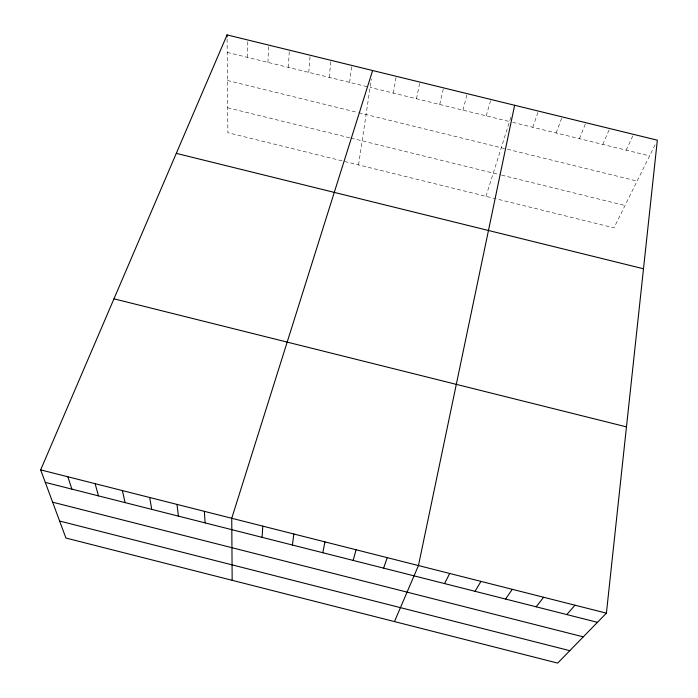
<?xml version="1.0" encoding="UTF-8"?>
<svg xmlns="http://www.w3.org/2000/svg" width="698" height="698" viewBox="0 0 698 698"><rect width="100%" height="100%" fill="white"/><g stroke="black" fill="none" stroke-linecap="round" stroke-linejoin="round"><path stroke-width="0.52" stroke-dasharray="3.49 2.62" d="M247.581 57.384L247.807 39.978M267.962 62.375L268.573 45.056M288.361 67.374L289.356 50.143M308.778 72.374L310.148 55.229M329.203 77.382L330.957 60.325M349.646 82.39L351.783 65.42M358.554 164.911L371.371 78.961M393.297 93.087L396.246 76.3M416.497 98.767L419.882 82.085M439.723 104.456L443.535 87.869M462.957 110.153L467.215 93.663M486.218 115.851L490.912 99.465M485.974 196.312L509.505 121.557L370.106 87.407M509.819 120.536L511.425 115.449M532.801 127.263L538.367 111.078M556.123 132.978L562.117 116.889M579.453 138.693L585.892 122.708M602.81 144.416L609.694 128.528M626.185 150.149L633.505 134.356M655.064 144.809L613.97 227.853L227.871 132.707L227.077 36.959M227.208 52.394L368.064 86.901M512.681 122.333L649.585 155.881M227.435 80.506L357.708 112.483M358.755 112.744L506.399 148.988M507.429 149.241L637.117 181.079M227.661 107.762L349.986 137.855M350.998 138.099L500.588 174.901M501.626 175.154L625.024 205.509"/><path stroke-width="1.05" d="M262.108 537.347L262.771 526.135M606.405 613.158L657.341 140.193L227.059 34.9L40.659 469.885L65.917 538.027L557.685 663.1L606.405 613.158L40.659 469.885M292.427 545.025L293.841 534.005M322.781 552.72L324.945 541.884M514.627 105.267L418.451 565.563L394.457 621.586M353.171 560.424L356.076 549.762M372.627 70.515L231.745 518.282L232.164 580.308M383.595 568.128L387.25 557.658M444.53 583.58L449.687 573.477M475.05 591.311L480.966 581.39M505.596 599.059L512.271 589.321M536.186 606.806L543.611 597.261M566.802 614.563L574.986 605.201M176.297 153.368L643.495 268.774M113.966 298.823L626.464 426.879M45.291 482.388L597.453 622.337M52.638 502.194L583.284 636.855M59.627 521.048L569.804 650.676M67.872 476.778L71.868 489.124M95.12 483.679L98.462 495.868M122.394 490.589L125.082 502.612M149.686 497.5L151.728 509.365M177.013 504.418L178.4 516.127M204.366 511.346L205.099 522.889M227.059 34.9L227.077 36.959"/></g></svg>
